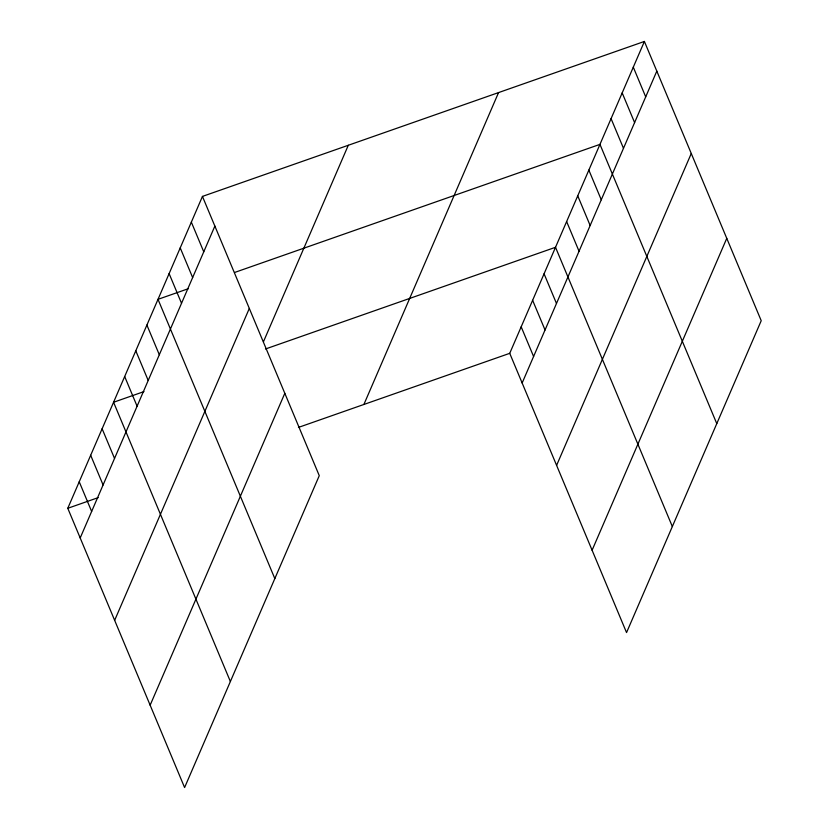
<?xml version="1.0" encoding="UTF-8"?>
<svg xmlns="http://www.w3.org/2000/svg" width="829" height="829" viewBox="0 0 829 829"><rect width="100%" height="100%" fill="white"/><g stroke="black" fill="none" stroke-linecap="round" stroke-linejoin="round"><path stroke-width="1.24" d="M202.452 196.411L319.269 475.67L184.598 787.55L67.781 508.291L202.452 196.411L644.402 41.45L761.219 320.709L626.548 632.589L509.731 353.33L644.402 41.45M80.195 537.969L214.866 226.089M114.651 620.33L249.311 308.45M263.456 341.755L348.294 145.272M150.142 705.189L284.813 393.309M363.89 404.469L498.561 92.589M522.146 383.008L656.817 71.128M556.601 465.37L691.272 153.489M592.103 550.228L726.764 238.348M188.39 288.679L158.007 299.331L274.824 578.59M234.576 272.482L599.958 144.37L716.774 423.629M143.956 391.599L113.573 402.252L230.379 681.511M265.477 348.988L555.523 247.291L672.34 526.55M67.781 508.291L98.164 497.638M298.45 427.412L509.731 353.33M633.294 67.18L645.708 96.858M622.185 92.91L634.599 122.588M611.077 118.64L623.491 148.318M588.849 170.1L601.263 199.779M577.74 195.831L590.155 225.509M566.632 221.561L579.046 251.239M544.073 273.808L556.487 303.487M532.632 300.316L545.047 329.994M521.182 326.823L533.596 356.501M191.344 222.141L203.758 251.819M180.225 247.871L192.639 277.549M169.116 273.601L181.53 303.279M146.899 325.061L159.313 354.739M135.79 350.791L148.204 380.47M124.682 376.521L137.096 406.2M102.122 428.759L114.537 458.437M90.672 455.276L103.086 484.955M79.232 481.784L91.646 511.462"/></g></svg>
